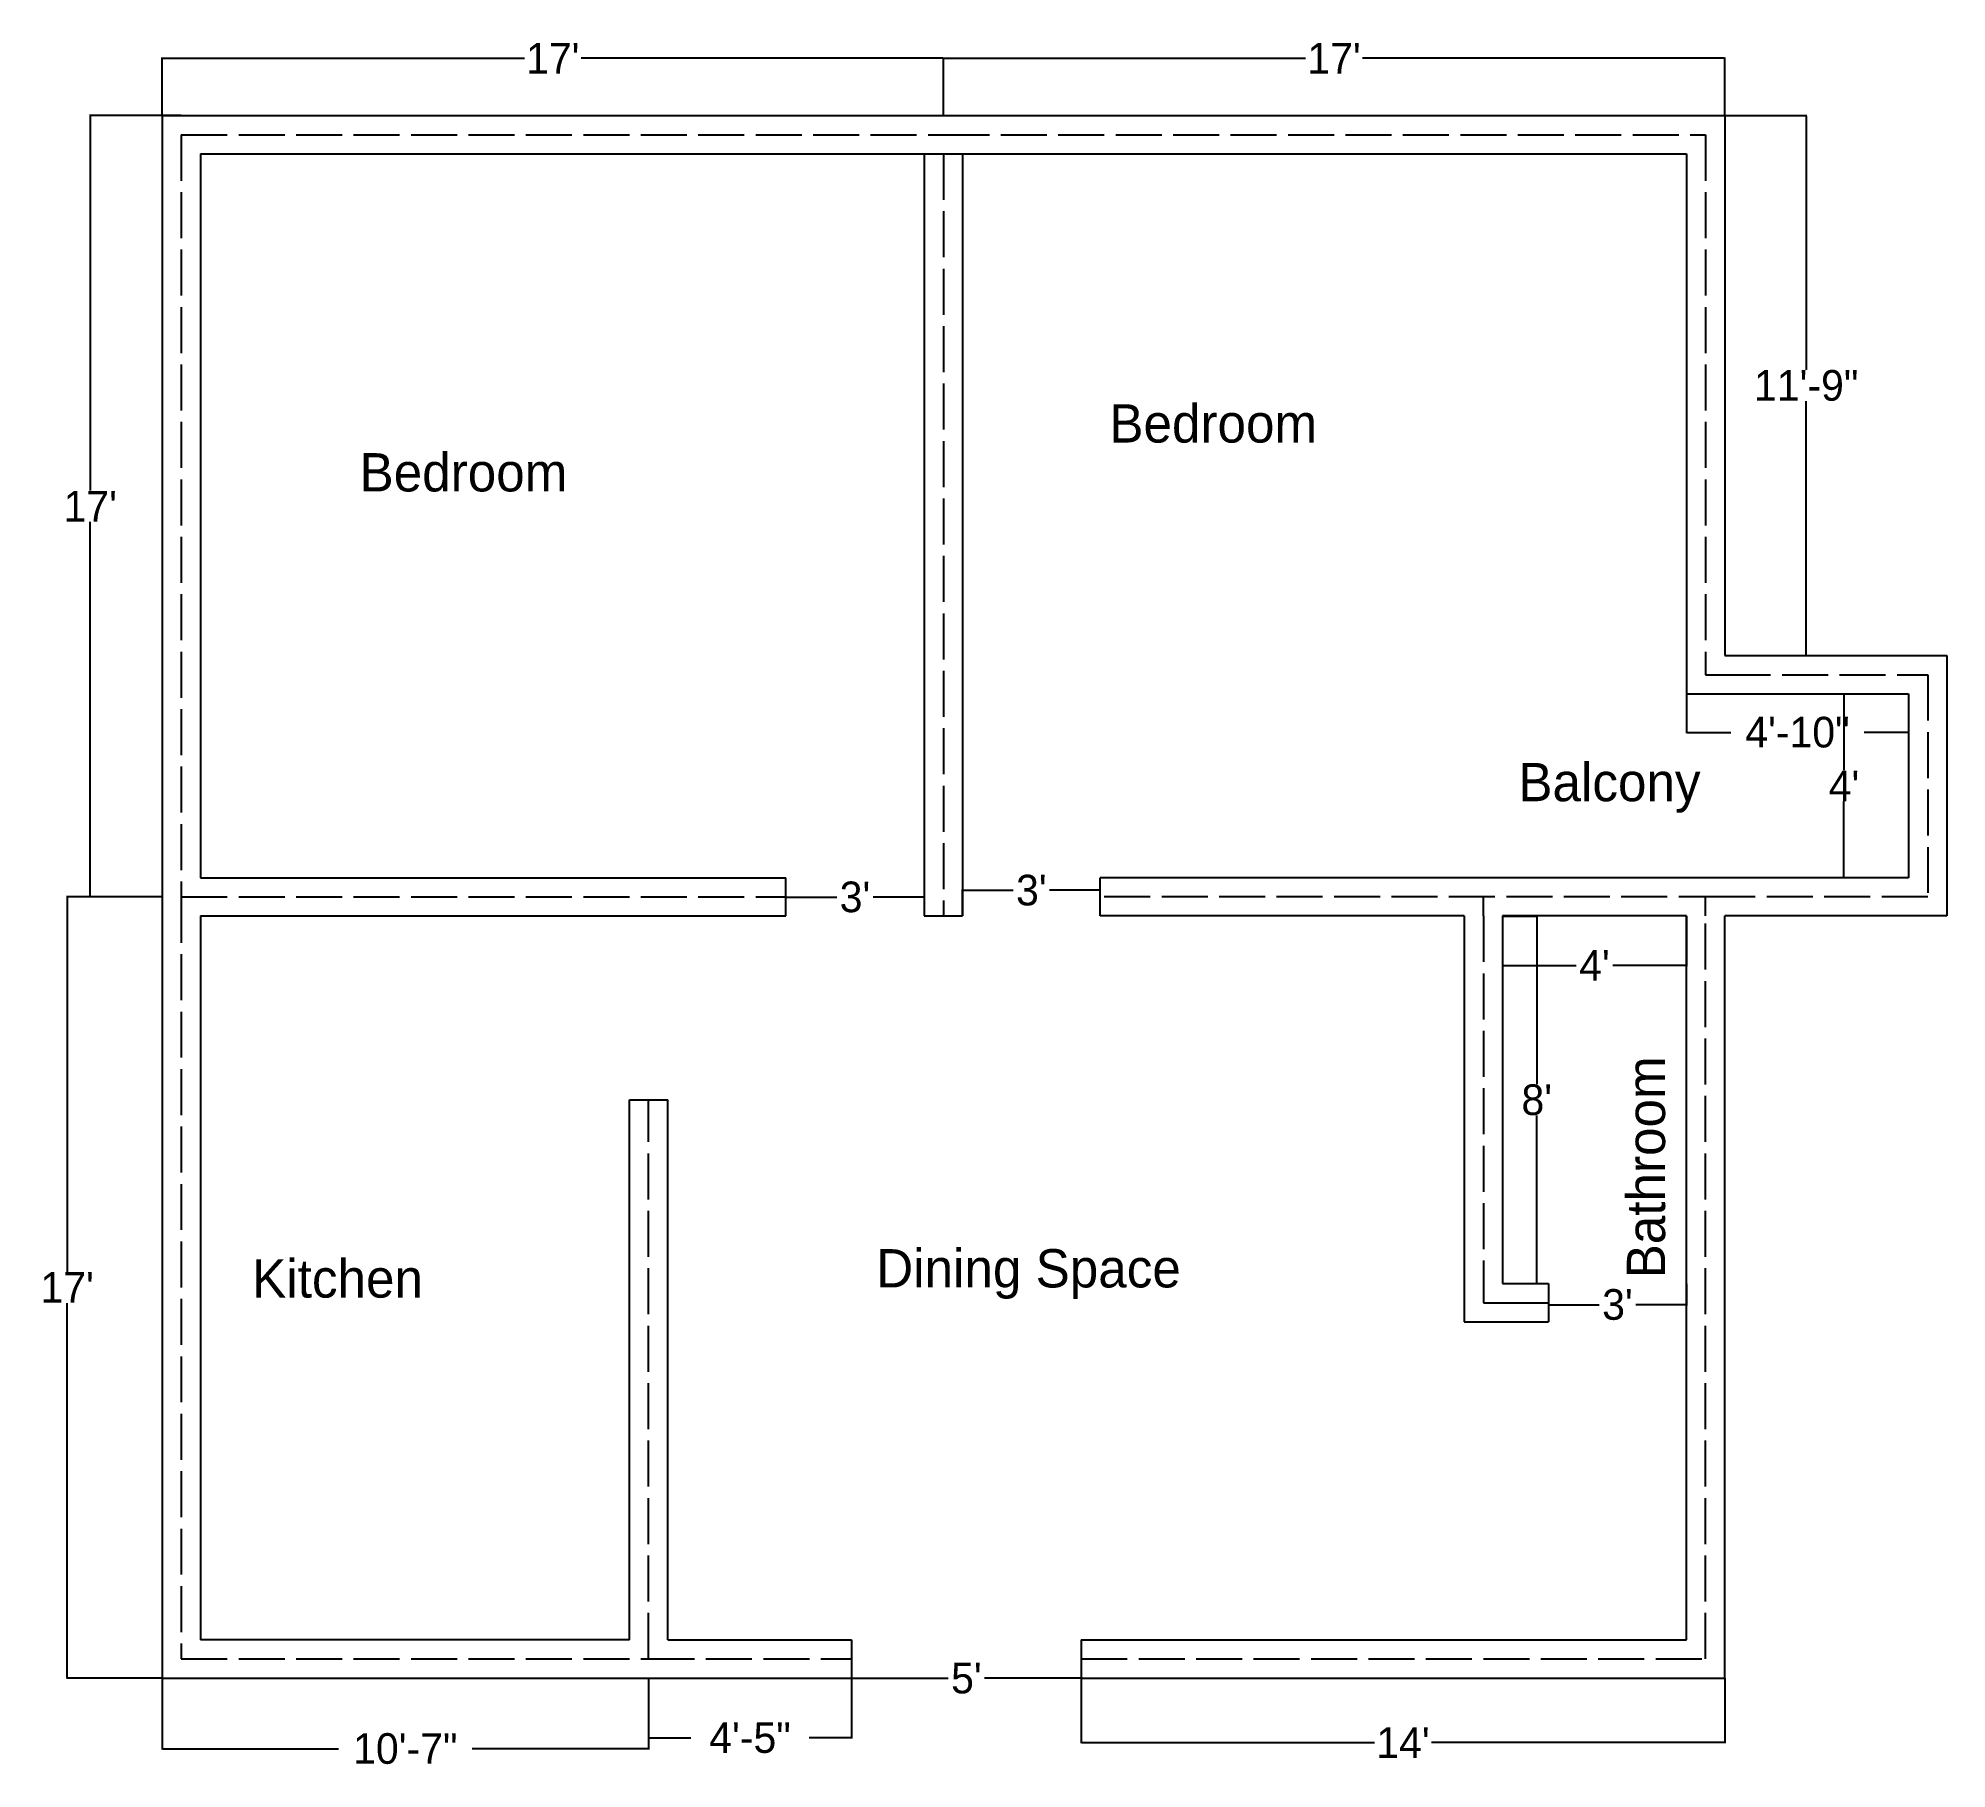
# Model space of a CAD drawing. Header units: inches. Extents: x 161 to 660, y -272 to 180.
import ezdxf

# ---------------------------------------------------------------- set-up
doc = ezdxf.new("R2010")
doc.units = ezdxf.units.IN
doc.header["$MEASUREMENT"] = 0
doc.linetypes.add('ACAD_ISO02W100', pattern=[15, 12, -3])
doc.dimstyles.get("Standard").update_dxf_attribs({"dimtxt": 8, "dimasz": 0.18, "dimexe": 0.18, "dimexo": 0.0625, "dimgap": 0.09, "dimtad": 0, "dimtih": 1, "dimtoh": 1, "dimdec": 0, "dimzin": 0, "dimdsep": 46, "dimlunit": 3, "dimtxsty": 'Standard', "dimcen": 0.09, "dimadec": 0, "dimazin": 0, "dimtfac": 1, "dimtdec": 0, "dimtofl": 0, "dimtmove": 0, "dimatfit": 3, "dimfxl": 1, "dimtolj": 1, "dimtzin": 0, "dimarcsym": 0})

# ---------------------------------------------------------------- blocks, each defined once
blk = doc.blocks.new('*D1')
at = {"color": 0, "lineweight": -2}
for p, q in [((193.74, 159.71), (193.74, 174.78)), ((193.92, 174.6), (288.32, 174.6)), ((397.56, 174.6), (303.17, 174.6)), ((397.74, 159.71), (397.74, 174.78))]:
    blk.add_line(p, q, dxfattribs=at)
at = {"color": 0}
for points in [[(193.92, 174.63), (193.92, 174.57), (193.74, 174.6)], [(397.56, 174.63), (397.56, 174.57), (397.74, 174.6)]]:
    blk.add_solid(points, dxfattribs=at)
at = {"layer": 'Defpoints', "color": 0}
for p in [(397.74, 174.6), (193.74, 159.64), (397.74, 159.64)]:
    blk.add_point(p, dxfattribs=at)
at = {"color": 0, "insert": (295.74, 174.6), "char_height": 8, "attachment_point": 5}
blk.add_mtext("\\A1;17'", dxfattribs=at)
blk = doc.blocks.new('*D2')
at = {"color": 0, "lineweight": -2}
for p, q in [((397.74, 159.71), (397.74, 174.78)), ((397.92, 174.6), (492.32, 174.6)), ((601.56, 174.6), (507.17, 174.6)), ((601.74, 159.71), (601.74, 174.78))]:
    blk.add_line(p, q, dxfattribs=at)
at = {"color": 0}
for points in [[(397.92, 174.63), (397.92, 174.57), (397.74, 174.6)], [(601.56, 174.63), (601.56, 174.57), (601.74, 174.6)]]:
    blk.add_solid(points, dxfattribs=at)
at = {"layer": 'Defpoints', "color": 0}
for p in [(601.74, 174.6), (397.74, 159.64), (601.74, 159.64)]:
    blk.add_point(p, dxfattribs=at)
at = {"color": 0, "insert": (499.74, 174.6), "char_height": 8, "attachment_point": 5}
blk.add_mtext("\\A1;17'", dxfattribs=at)
blk = doc.blocks.new('*D3')
at = {"color": 0, "lineweight": -2}
for p, q in [((601.8, 159.64), (623.21, 159.64)), ((623.03, 159.46), (623.03, 93.23)), ((623.03, 18.82), (623.03, 85.05)), ((601.8, 18.64), (623.21, 18.64))]:
    blk.add_line(p, q, dxfattribs=at)
at = {"color": 0}
for points in [[(623, 159.46), (623.06, 159.46), (623.03, 159.64)], [(623, 18.82), (623.06, 18.82), (623.03, 18.64)]]:
    blk.add_solid(points, dxfattribs=at)
at = {"layer": 'Defpoints', "color": 0}
for p in [(601.74, 159.64), (601.74, 18.64), (623.03, 18.64)]:
    blk.add_point(p, dxfattribs=at)
at = {"color": 0, "insert": (623.03, 89.14), "char_height": 8, "attachment_point": 5}
blk.add_mtext('\\A1;11\'-9"', dxfattribs=at)
blk = doc.blocks.new('*D4')
at = {"color": 0, "lineweight": -2}
for p, q in [((193.68, 159.64), (174.79, 159.64)), ((174.97, 159.46), (174.97, 61.73)), ((174.97, -44.18), (174.97, 53.55)), ((193.68, -44.36), (174.79, -44.36))]:
    blk.add_line(p, q, dxfattribs=at)
at = {"color": 0}
for points in [[(174.94, 159.46), (175, 159.46), (174.97, 159.64)], [(174.94, -44.18), (175, -44.18), (174.97, -44.36)]]:
    blk.add_solid(points, dxfattribs=at)
at = {"layer": 'Defpoints', "color": 0}
for p in [(193.74, 159.64), (174.97, -44.36), (193.74, -44.36)]:
    blk.add_point(p, dxfattribs=at)
at = {"color": 0, "insert": (174.97, 57.64), "char_height": 8, "attachment_point": 5}
blk.add_mtext("\\A1;17'", dxfattribs=at)
blk = doc.blocks.new('*D5')
at = {"color": 0, "lineweight": -2}
for p, q in [((193.62, -44.36), (168.76, -44.36)), ((168.94, -44.54), (168.94, -142.27)), ((168.94, -248.18), (168.94, -150.45)), ((193.68, -248.36), (168.76, -248.36))]:
    blk.add_line(p, q, dxfattribs=at)
at = {"color": 0}
for points in [[(168.91, -44.54), (168.97, -44.54), (168.94, -44.36)], [(168.91, -248.18), (168.97, -248.18), (168.94, -248.36)]]:
    blk.add_solid(points, dxfattribs=at)
at = {"layer": 'Defpoints', "color": 0}
for p in [(168.94, -44.36), (193.68, -44.36), (193.74, -248.36)]:
    blk.add_point(p, dxfattribs=at)
at = {"color": 0, "insert": (168.94, -146.36), "char_height": 8, "attachment_point": 5}
blk.add_mtext("\\A1;17'", dxfattribs=at)
blk = doc.blocks.new('*D6')
at = {"color": 0, "lineweight": -2}
for p, q in [((591.74, 8.58), (591.74, -1.59)), ((649.74, 8.58), (649.74, -1.59)), ((591.92, -1.41), (603.32, -1.41)), ((649.56, -1.41), (638.17, -1.41))]:
    blk.add_line(p, q, dxfattribs=at)
at = {"color": 0}
for points in [[(591.92, -1.38), (591.92, -1.44), (591.74, -1.41)], [(649.56, -1.38), (649.56, -1.44), (649.74, -1.41)]]:
    blk.add_solid(points, dxfattribs=at)
at = {"layer": 'Defpoints', "color": 0}
for p in [(591.74, 8.64), (649.74, 8.64), (649.74, -1.41)]:
    blk.add_point(p, dxfattribs=at)
at = {"color": 0, "insert": (620.74, -1.41), "char_height": 8, "attachment_point": 5}
blk.add_mtext('\\A1;4\'-10"', dxfattribs=at)
blk = doc.blocks.new('*D7')
at = {"color": 0, "lineweight": -2}
for p, q in [((649.68, 8.58), (632.71, 8.58)), ((632.89, 8.4), (632.89, -11.3)), ((632.89, -39.18), (632.89, -19.48)), ((649.68, -39.36), (632.71, -39.36))]:
    blk.add_line(p, q, dxfattribs=at)
at = {"color": 0}
for points in [[(632.86, 8.4), (632.92, 8.4), (632.89, 8.58)], [(632.86, -39.18), (632.92, -39.18), (632.89, -39.36)]]:
    blk.add_solid(points, dxfattribs=at)
at = {"layer": 'Defpoints', "color": 0}
for p in [(649.74, 8.58), (632.89, -39.36), (649.74, -39.36)]:
    blk.add_point(p, dxfattribs=at)
at = {"color": 0, "insert": (632.89, -15.39), "char_height": 8, "attachment_point": 5}
blk.add_mtext("\\A1;4'", dxfattribs=at)
blk = doc.blocks.new('*D8')
at = {"color": 0, "lineweight": -2}
for p, q in [((543.74, -49.42), (543.74, -62.44)), ((591.74, -49.42), (591.74, -62.44)), ((543.92, -62.26), (562.99, -62.26)), ((591.56, -62.26), (572.5, -62.26))]:
    blk.add_line(p, q, dxfattribs=at)
at = {"color": 0}
for points in [[(543.92, -62.23), (543.92, -62.29), (543.74, -62.26)], [(591.56, -62.23), (591.56, -62.29), (591.74, -62.26)]]:
    blk.add_solid(points, dxfattribs=at)
at = {"layer": 'Defpoints', "color": 0}
for p in [(543.74, -49.36), (591.74, -49.36), (591.74, -62.26)]:
    blk.add_point(p, dxfattribs=at)
at = {"color": 0, "insert": (567.74, -62.26), "char_height": 8, "attachment_point": 5}
blk.add_mtext("\\A1;4'", dxfattribs=at)
blk = doc.blocks.new('*D9')
at = {"color": 0, "lineweight": -2}
for p, q in [((543.8, -49.42), (552.85, -49.42)), ((552.67, -49.6), (552.67, -93.3)), ((552.67, -145.18), (552.67, -101.48)), ((543.8, -145.36), (552.85, -145.36))]:
    blk.add_line(p, q, dxfattribs=at)
at = {"color": 0}
for points in [[(552.64, -49.6), (552.7, -49.6), (552.67, -49.42)], [(552.64, -145.18), (552.7, -145.18), (552.67, -145.36)]]:
    blk.add_solid(points, dxfattribs=at)
at = {"layer": 'Defpoints', "color": 0}
for p in [(543.74, -49.42), (543.74, -145.36), (552.67, -145.36)]:
    blk.add_point(p, dxfattribs=at)
at = {"color": 0, "insert": (552.67, -97.39), "char_height": 8, "attachment_point": 5}
blk.add_mtext("\\A1;8'", dxfattribs=at)
blk = doc.blocks.new('*D10')
at = {"color": 0, "lineweight": -2}
for p, q in [((555.74, -145.42), (555.74, -151.04)), ((591.74, -145.42), (591.74, -151.04)), ((555.92, -150.86), (568.99, -150.86)), ((591.56, -150.86), (578.5, -150.86))]:
    blk.add_line(p, q, dxfattribs=at)
at = {"color": 0}
for points in [[(555.92, -150.83), (555.92, -150.89), (555.74, -150.86)], [(591.56, -150.83), (591.56, -150.89), (591.74, -150.86)]]:
    blk.add_solid(points, dxfattribs=at)
at = {"layer": 'Defpoints', "color": 0}
for p in [(555.74, -145.36), (591.74, -145.36), (591.74, -150.86)]:
    blk.add_point(p, dxfattribs=at)
at = {"color": 0, "insert": (573.74, -150.86), "char_height": 8, "attachment_point": 5}
blk.add_mtext("\\A1;3'", dxfattribs=at)
blk = doc.blocks.new('*D11')
at = {"color": 0, "lineweight": -2}
for p, q in [((433.74, -248.42), (433.74, -265.39)), ((601.74, -248.42), (601.74, -265.39)), ((433.92, -265.21), (510.32, -265.21)), ((601.56, -265.21), (525.17, -265.21))]:
    blk.add_line(p, q, dxfattribs=at)
at = {"color": 0}
for points in [[(433.92, -265.18), (433.92, -265.24), (433.74, -265.21)], [(601.56, -265.18), (601.56, -265.24), (601.74, -265.21)]]:
    blk.add_solid(points, dxfattribs=at)
at = {"layer": 'Defpoints', "color": 0}
for p in [(433.74, -248.36), (601.74, -248.36), (433.74, -265.21)]:
    blk.add_point(p, dxfattribs=at)
at = {"color": 0, "insert": (517.74, -265.21), "char_height": 8, "attachment_point": 5}
blk.add_mtext("\\A1;14'", dxfattribs=at)
blk = doc.blocks.new('*D12')
at = {"color": 0, "lineweight": -2}
for p, q in [((373.74, -248.42), (373.74, -248.6)), ((373.92, -248.42), (398.99, -248.42)), ((433.56, -248.42), (408.5, -248.42)), ((433.74, -248.36), (433.74, -248.24))]:
    blk.add_line(p, q, dxfattribs=at)
at = {"color": 0}
for points in [[(373.92, -248.39), (373.92, -248.45), (373.74, -248.42)], [(433.56, -248.39), (433.56, -248.45), (433.74, -248.42)]]:
    blk.add_solid(points, dxfattribs=at)
at = {"layer": 'Defpoints', "color": 0}
for p in [(373.74, -248.36), (433.74, -248.42), (433.74, -248.42)]:
    blk.add_point(p, dxfattribs=at)
at = {"color": 0, "insert": (403.74, -248.42), "char_height": 8, "attachment_point": 5}
blk.add_mtext("\\A1;5'", dxfattribs=at)
blk = doc.blocks.new('*D13')
at = {"color": 0, "lineweight": -2}
for p, q in [((193.74, -248.42), (193.74, -266.99)), ((320.74, -248.42), (320.74, -266.99)), ((193.92, -266.81), (239.82, -266.81)), ((320.56, -266.81), (274.67, -266.81))]:
    blk.add_line(p, q, dxfattribs=at)
at = {"color": 0}
for points in [[(193.92, -266.78), (193.92, -266.84), (193.74, -266.81)], [(320.56, -266.78), (320.56, -266.84), (320.74, -266.81)]]:
    blk.add_solid(points, dxfattribs=at)
at = {"layer": 'Defpoints', "color": 0}
for p in [(193.74, -248.36), (320.74, -248.36), (193.74, -266.81)]:
    blk.add_point(p, dxfattribs=at)
at = {"color": 0, "insert": (257.24, -266.81), "char_height": 8, "attachment_point": 5}
blk.add_mtext('\\A1;10\'-7"', dxfattribs=at)
blk = doc.blocks.new('*D14')
at = {"color": 0, "lineweight": -2}
for p, q in [((320.74, -248.66), (320.74, -264.13)), ((373.74, -248.66), (373.74, -264.13)), ((320.92, -263.95), (331.82, -263.95)), ((373.56, -263.95), (362.67, -263.95))]:
    blk.add_line(p, q, dxfattribs=at)
at = {"color": 0}
for points in [[(320.92, -263.92), (320.92, -263.98), (320.74, -263.95)], [(373.56, -263.92), (373.56, -263.98), (373.74, -263.95)]]:
    blk.add_solid(points, dxfattribs=at)
at = {"layer": 'Defpoints', "color": 0}
for p in [(320.74, -248.6), (373.74, -248.6), (320.74, -263.95)]:
    blk.add_point(p, dxfattribs=at)
at = {"color": 0, "insert": (347.24, -263.95), "char_height": 8, "attachment_point": 5}
blk.add_mtext('\\A1;4\'-5"', dxfattribs=at)
blk = doc.blocks.new('*D15')
at = {"color": 0, "lineweight": -2}
for p, q in [((356.56, -44.42), (356.56, -44.61)), ((356.74, -44.43), (369.89, -44.43)), ((392.56, -44.43), (379.41, -44.43)), ((392.74, -44.42), (392.74, -44.61))]:
    blk.add_line(p, q, dxfattribs=at)
at = {"color": 0}
for points in [[(356.74, -44.4), (356.74, -44.46), (356.56, -44.43)], [(392.56, -44.4), (392.56, -44.46), (392.74, -44.43)]]:
    blk.add_solid(points, dxfattribs=at)
at = {"layer": 'Defpoints', "color": 0}
for p in [(356.56, -44.36), (392.74, -44.36), (392.74, -44.43)]:
    blk.add_point(p, dxfattribs=at)
at = {"color": 0, "insert": (374.65, -44.43), "char_height": 8, "attachment_point": 5}
blk.add_mtext("\\A1;3'", dxfattribs=at)
blk = doc.blocks.new('*D16')
at = {"color": 0, "lineweight": -2}
for p, q in [((402.74, -49.29), (402.74, -42.48)), ((402.92, -42.66), (415.94, -42.66)), ((438.48, -42.66), (425.46, -42.66)), ((438.66, -49.29), (438.66, -42.48))]:
    blk.add_line(p, q, dxfattribs=at)
at = {"color": 0}
for points in [[(402.92, -42.63), (402.92, -42.69), (402.74, -42.66)], [(438.48, -42.63), (438.48, -42.69), (438.66, -42.66)]]:
    blk.add_solid(points, dxfattribs=at)
at = {"layer": 'Defpoints', "color": 0}
for p in [(402.74, -42.66), (402.74, -49.36), (438.66, -49.36)]:
    blk.add_point(p, dxfattribs=at)
at = {"color": 0, "insert": (420.7, -42.66), "char_height": 8, "attachment_point": 5}
blk.add_mtext("\\A1;3'", dxfattribs=at)

msp = doc.modelspace()

# ---------------------------------------------------------------- linework, layer by layer
for p, q in [((193.74, 159.71), (198.74, 159.71)), ((193.74, 159.64), (397.74, 159.64)), ((193.74, 159.64), (193.74, -44.36)), ((397.74, 159.64), (601.74, 159.64)), ((397.74, 159.64), (601.74, 159.64)), ((601.74, 159.64), (601.74, 18.64)), ((601.74, 159.64), (601.74, 18.64)), ((203.74, 149.64), (397.74, 149.64)), ((203.74, 149.64), (203.74, -39.36)), ((392.74, 149.64), (392.74, -49.36)), ((397.74, 149.64), (591.74, 149.64)), ((402.74, 149.64), (402.74, -49.36)), ((402.74, 149.64), (402.74, -49.36)), ((591.74, 149.64), (591.74, 18.64)), ((591.74, 18.64), (591.74, 8.64)), ((596.74, 18.64), (596.74, 13.64)), ((601.74, 18.64), (659.74, 18.64)), ((659.74, 18.64), (659.74, -49.36)), ((596.74, 13.64), (601.74, 13.64)), ((591.74, 8.64), (601.74, 8.64)), ((601.74, 8.64), (649.74, 8.64)), ((649.74, 8.64), (649.74, -39.36)), ((203.74, -39.36), (356.56, -39.36)), ((356.56, -49.36), (356.56, -39.36)), ((601.74, -39.36), (438.66, -39.36)), ((438.66, -49.36), (438.66, -39.36)), ((649.74, -39.36), (601.74, -39.36)), ((193.74, -44.36), (193.74, -248.36)), ((538.74, -49.36), (538.74, -44.36)), ((596.74, -49.36), (596.74, -44.36)), ((203.74, -49.36), (356.56, -49.36)), ((203.74, -49.36), (203.74, -238.36)), ((392.74, -49.36), (402.74, -49.36)), ((533.74, -49.36), (438.66, -49.36)), ((533.74, -49.36), (533.74, -145.36)), ((591.74, -49.36), (543.74, -49.36)), ((543.74, -49.36), (543.74, -145.36)), ((591.74, -238.36), (591.74, -49.36)), ((659.74, -49.36), (601.74, -49.36)), ((601.74, -248.36), (601.74, -49.36)), ((315.74, -238.36), (315.74, -97.36)), ((315.74, -97.36), (325.74, -97.36)), ((325.74, -238.36), (325.74, -97.36)), ((533.74, -145.36), (533.74, -155.36)), ((538.74, -145.36), (538.74, -150.36)), ((543.74, -145.36), (555.74, -145.36)), ((555.74, -145.36), (555.74, -155.36)), ((533.74, -155.36), (543.74, -155.36)), ((543.74, -155.36), (555.74, -155.36)), ((315.74, -238.36), (203.74, -238.36)), ((325.74, -238.36), (373.74, -238.36)), ((373.74, -238.36), (373.74, -248.36)), ((433.74, -238.36), (591.74, -238.36)), ((433.74, -238.36), (433.74, -248.36)), ((193.74, -248.36), (320.74, -248.36)), ((193.74, -248.36), (320.74, -248.36)), ((320.74, -248.36), (373.74, -248.36)), ((433.74, -248.36), (601.74, -248.36))]:
    msp.add_line(p, q)
at = {"linetype": 'ACAD_ISO02W100'}
for p, q in [((198.74, 154.64), (397.74, 154.64)), ((198.74, 154.64), (198.74, -44.36)), ((397.74, 154.64), (596.74, 154.64)), ((596.74, 154.64), (596.74, 18.64)), ((397.74, 149.64), (397.74, -49.36)), ((601.74, 13.64), (654.74, 13.64)), ((654.74, 13.64), (654.74, -44.36)), ((198.74, -44.36), (356.56, -44.36)), ((198.74, -44.36), (198.74, -243.36)), ((601.74, -44.36), (438.66, -44.36)), ((654.74, -44.36), (601.74, -44.36)), ((538.74, -49.36), (538.74, -145.36)), ((596.74, -243.36), (596.74, -49.36)), ((320.74, -243.36), (320.74, -97.36)), ((538.74, -150.36), (543.74, -150.36)), ((543.74, -150.36), (555.74, -150.36)), ((198.74, -243.36), (320.74, -243.36)), ((320.74, -243.36), (373.74, -243.36)), ((433.74, -243.36), (596.74, -243.36))]:
    msp.add_line(p, q, dxfattribs=at)

# ---------------------------------------------------------------- texts
for s, p in [('Bedroom', (441.06, 74.26)), ('Bedroom', (245.28, 61.49)), ('Balcony', (547.86, -19.4)), ('Kitchen', (217.24, -149.02)), ('Dining Space', (380.19, -146.36))]:
    msp.add_text(s, height=10).set_placement(p)
msp.add_text('Bathroom', height=10, rotation=90).set_placement((586.18, -143.99))

# ---------------------------------------------------------------- dimensions: what is measured, and where the dimension line sits
for base, p1, p2, picture, middle in [((397.74, 174.6), (193.74, 159.64), (397.74, 159.64), '*D1', (295.74, 174.6)), ((601.74, 174.6), (397.74, 159.64), (601.74, 159.64), '*D2', (499.74, 174.6)), ((649.74, -1.41), (591.74, 8.64), (649.74, 8.64), '*D6', (620.74, -1.41)), ((392.74, -44.43), (356.56, -44.36), (392.74, -44.36), '*D15', (374.65, -44.43)), ((402.74, -42.66), (438.66, -49.36), (402.74, -49.36), '*D16', (420.7, -42.66)), ((591.74, -62.26), (543.74, -49.36), (591.74, -49.36), '*D8', (567.74, -62.26)), ((591.74, -150.86), (555.74, -145.36), (591.74, -145.36), '*D10', (573.74, -150.86)), ((433.74, -248.42), (373.74, -248.36), (433.74, -248.42), '*D12', (403.74, -248.42)), ((193.74, -266.81), (320.74, -248.36), (193.74, -248.36), '*D13', (257.24, -266.81)), ((320.74, -263.95), (373.74, -248.6), (320.74, -248.6), '*D14', (347.24, -263.95)), ((433.74, -265.21), (601.74, -248.36), (433.74, -248.36), '*D11', (517.74, -265.21))]:
    dim = msp.add_linear_dim(base=base, p1=p1, p2=p2, dimstyle='Standard')
    dim.commit()
    dim.dimension.update_dxf_attribs({"geometry": picture, "text_midpoint": middle})
for base, p1, p2, picture, middle in [((174.97, -44.36), (193.74, 159.64), (193.74, -44.36), '*D4', (174.97, 57.64)), ((623.03, 18.64), (601.74, 159.64), (601.74, 18.64), '*D3', (623.03, 89.14)), ((632.89, -39.36), (649.74, 8.58), (649.74, -39.36), '*D7', (632.89, -15.39)), ((168.94, -44.36), (193.74, -248.36), (193.68, -44.36), '*D5', (168.94, -146.36)), ((552.67, -145.36), (543.74, -49.42), (543.74, -145.36), '*D9', (552.67, -97.39))]:
    dim = msp.add_linear_dim(base=base, p1=p1, p2=p2, angle=90, dimstyle='Standard')
    dim.commit()
    dim.dimension.update_dxf_attribs({"geometry": picture, "text_midpoint": middle})

doc.saveas('drawing.dxf')
